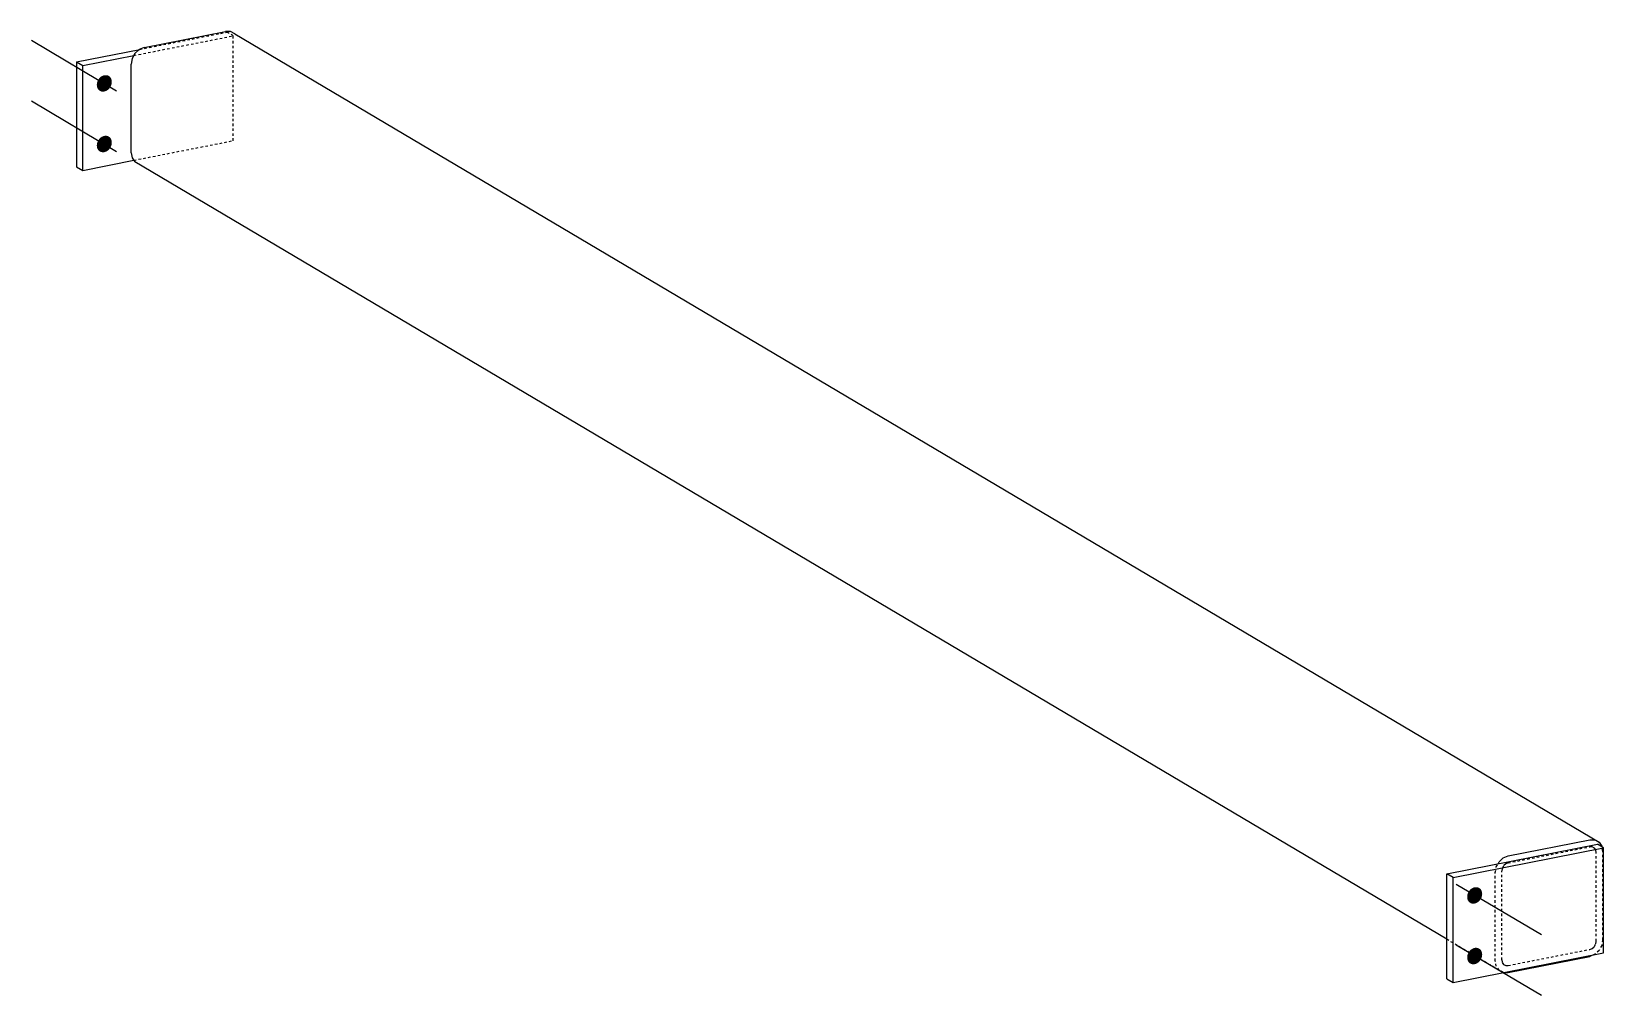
# Model space of a CAD drawing. Header units: millimetres. Extents: x 20 to 27814, y 2 to 799.
# Drawn here: x 20 to 1287, y 22 to 799 of the extents above; entities that cross this region are included whole.
import ezdxf

# ---------------------------------------------------------------- set-up
doc = ezdxf.new("R2010")
doc.units = ezdxf.units.MM
doc.linetypes.add('DXK_LINE_DOT2', pattern=[3.9198, 1.9599, -1.9599])
doc.layers.add('STÅL', color=7, linetype='Continuous')

msp = doc.modelspace()

# ---------------------------------------------------------------- hatches: boundary and pattern name
at = {"layer": 'STÅL', "linetype": 'Continuous'}
for points in [[(73.6, 760), (74.5, 761.2), (75.5, 762.2), (76.7, 763), (77.9, 763.5), (79.2, 763.7), (80.4, 763.7), (81.6, 763.4), (82.6, 762.8), (83.5, 761.9), (84.1, 760.8), (84.5, 759.6), (84.6, 758.3), (84.5, 756.9), (84.1, 755.5), (83.4, 754.2), (82.6, 753), (81.6, 752), (80.4, 751.2), (79.2, 750.7), (77.9, 750.4), (76.7, 750.4), (75.5, 750.8), (74.5, 751.4), (73.6, 752.2), (73, 753.3), (72.6, 754.5), (72.5, 755.9), (72.6, 757.3), (73, 758.7)], [(73.6, 711.1), (74.5, 712.3), (75.5, 713.3), (76.7, 714.1), (77.9, 714.6), (79.2, 714.9), (80.4, 714.8), (81.6, 714.5), (82.6, 713.9), (83.5, 713), (84.1, 712), (84.5, 710.7), (84.6, 709.4), (84.5, 708), (84.1, 706.6), (83.4, 705.3), (82.6, 704.1), (81.6, 703.1), (80.4, 702.3), (79.2, 701.8), (77.9, 701.5), (76.7, 701.6), (75.5, 701.9), (74.5, 702.5), (73.6, 703.4), (73, 704.4), (72.6, 705.7), (72.5, 707), (72.6, 708.4), (73, 709.8)], [(1178.6, 105.4), (1179.5, 106.6), (1180.5, 107.6), (1181.7, 108.4), (1182.9, 108.9), (1184.2, 109.1), (1185.4, 109.1), (1186.6, 108.8), (1187.6, 108.2), (1188.5, 107.3), (1189.1, 106.2), (1189.5, 105), (1189.6, 103.7), (1189.5, 102.3), (1189.1, 100.9), (1188.4, 99.6), (1187.6, 98.4), (1186.6, 97.4), (1185.4, 96.6), (1184.2, 96.1), (1182.9, 95.8), (1181.7, 95.8), (1180.5, 96.2), (1179.5, 96.8), (1178.6, 97.6), (1178, 98.7), (1177.6, 99.9), (1177.5, 101.3), (1177.6, 102.7), (1178, 104.1)], [(1178.6, 56.5), (1179.5, 57.7), (1180.5, 58.7), (1181.7, 59.5), (1182.9, 60), (1184.2, 60.3), (1185.4, 60.2), (1186.6, 59.9), (1187.6, 59.3), (1188.5, 58.4), (1189.1, 57.4), (1189.5, 56.1), (1189.6, 54.8), (1189.5, 53.4), (1189.1, 52), (1188.4, 50.7), (1187.6, 49.5), (1186.6, 48.5), (1185.4, 47.7), (1184.2, 47.2), (1182.9, 46.9), (1181.7, 47), (1180.5, 47.3), (1179.5, 47.9), (1178.6, 48.8), (1178, 49.8), (1177.6, 51.1), (1177.5, 52.4), (1177.6, 53.8), (1178, 55.2)]]:
    msp.add_hatch(color=96, dxfattribs=at).paths.add_polyline_path(points)

# ---------------------------------------------------------------- linework, layer by layer
at = {"layer": 'STÅL', "color": 2, "linetype": 'Continuous'}
for p, q in [((110.6, 785.9), (176.4, 798.9)), ((180.4, 798.9), (176.4, 798.9)), ((183.8, 797.1), (180.4, 798.9)), ((183.8, 797.1), (1283.8, 145.5)), ((56.2, 774.5), (107.1, 784.5)), ((56.2, 774.5), (56.2, 689.9)), ((56.2, 774.5), (61.2, 771.5)), ((61.2, 771.5), (102.4, 779.6)), ((101, 777.1), (100.2, 772.6)), ((103.2, 781.2), (101, 777.1)), ((106.6, 784.3), (103.2, 781.2)), ((110.6, 785.9), (106.6, 784.3)), ((61.2, 686.9), (61.2, 771.5)), ((100.2, 701.2), (100.2, 772.6)), ((100.2, 701.2), (101, 697)), ((56.2, 689.9), (61.2, 686.9)), ((61.2, 686.9), (102.4, 695.1)), ((101, 697), (103.2, 693.8)), ((1161.2, 67.1), (103.2, 693.8)), ((1161.2, 119.9), (1282.5, 143.8)), ((1166.2, 116.9), (1287.5, 140.8)), ((1210.6, 134.3), (1276.4, 147.3)), ((1276.4, 147.3), (1280.4, 147.2)), ((1280.4, 147.2), (1283.8, 145.5)), ((1287.5, 140.8), (1282.5, 143.8)), ((1283.8, 145.5), (1286, 142.2)), ((1286.1, 141.6), (1286, 142.2)), ((1287.5, 56.3), (1287.5, 140.8)), ((1202.4, 128), (1203.2, 129.6)), ((1203.2, 129.6), (1206.6, 132.7)), ((1206.6, 132.7), (1210.6, 134.3)), ((1166.2, 116.9), (1161.2, 119.9)), ((1161.2, 35.3), (1161.2, 119.9)), ((1166.2, 32.3), (1166.2, 116.9)), ((1166.2, 32.3), (1287.5, 56.3)), ((1210.6, 40.3), (1276.4, 53.3)), ((1279.9, 54.8), (1276.4, 53.3)), ((1207.1, 40.4), (1210.6, 40.3)), ((1161.2, 35.3), (1166.2, 32.3))]:
    msp.add_line(p, q, dxfattribs=at)
at = {"layer": 'STÅL', "color": 96, "linetype": 'Continuous'}
for p, q in [((19.8, 791.9), (88.5, 751.1)), ((19.8, 743), (88.5, 702.3)), ((1237.3, 70.6), (1168.5, 111.4)), ((1237.3, 21.8), (1168.5, 62.5))]:
    msp.add_line(p, q, dxfattribs=at)
at = {"layer": 'STÅL', "color": 7, "linetype": 'DXK_LINE_DOT2'}
for p, q in [((102.4, 779.6), (182.5, 795.4)), ((107.1, 784.5), (177.5, 798.4)), ((182.5, 795.4), (177.5, 798.4)), ((182.5, 710.9), (182.5, 795.4)), ((102.4, 695.1), (182.5, 710.9)), ((1210.6, 128.7), (1276.4, 141.7)), ((1278.4, 141.6), (1276.4, 141.7)), ((1280.1, 140.7), (1278.4, 141.6)), ((1281.2, 139.1), (1280.1, 140.7)), ((1286.8, 138.1), (1286.1, 141.6)), ((1201, 125.5), (1202.4, 128)), ((1208.6, 127.9), (1206.9, 126.3)), ((1210.6, 128.7), (1208.6, 127.9)), ((1281.6, 137.1), (1281.2, 139.1)), ((1281.6, 65.6), (1281.6, 137.1)), ((1286.8, 66.7), (1286.8, 138.1)), ((1200.2, 121), (1201, 125.5)), ((1200.2, 49.6), (1200.2, 121)), ((1205.8, 124.2), (1205.4, 122)), ((1205.4, 50.6), (1205.4, 122)), ((1206.9, 126.3), (1205.8, 124.2)), ((1203.2, 42.2), (1161.2, 67.1)), ((1280.1, 61.4), (1281.2, 63.4)), ((1281.2, 63.4), (1281.6, 65.6)), ((1286.8, 66.7), (1286, 62.2)), ((1210.6, 46), (1276.4, 59)), ((1276.4, 59), (1278.4, 59.8)), ((1278.4, 59.8), (1280.1, 61.4)), ((1280.4, 55), (1279.9, 54.8)), ((1283.8, 58.1), (1280.4, 55)), ((1286, 62.2), (1283.8, 58.1)), ((1201, 45.4), (1200.2, 49.6)), ((1203.2, 42.2), (1201, 45.4)), ((1206.6, 40.4), (1203.2, 42.2)), ((1205.4, 50.6), (1205.8, 48.5)), ((1205.8, 48.5), (1206.9, 46.9)), ((1206.6, 40.4), (1207.1, 40.4)), ((1206.9, 46.9), (1208.6, 46)), ((1208.6, 46), (1210.6, 46))]:
    msp.add_line(p, q, dxfattribs=at)

doc.saveas('drawing.dxf')
